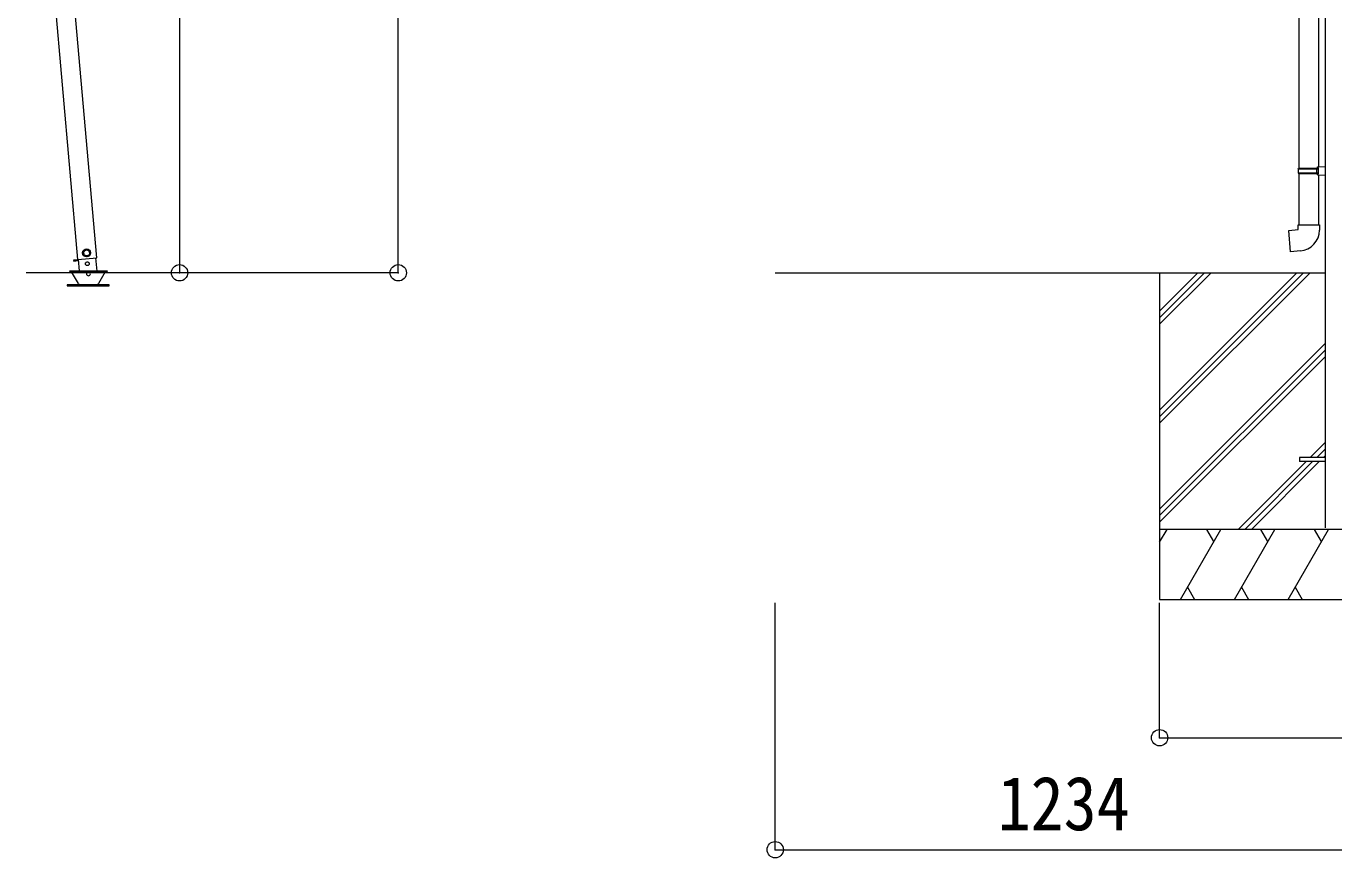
# Model space of a CAD drawing. Units: millimetres at full size; details may follow other scales. Extents: x -9783 to 9892, y -6828 to 6752.
# Drawn here: x -5003 to -2199, y -1971 to -189 of the extents above; entities that cross this region are included whole.
import ezdxf
from ezdxf.enums import TextEntityAlignment as Align

# ---------------------------------------------------------------- set-up
doc = ezdxf.new("R2010")
doc.units = ezdxf.units.MM
doc.header["$LTSCALE"] = 35
doc.header["$PDMODE"] = 32
doc.header["$PDSIZE"] = 35
for name, color, linetype, lineweight in [('0-0_0', 7, 'Continuous', 9), ('0-1_本体', 4, 'Continuous', 9), ('0-2_部品', 7, 'Continuous', 9), ('0-A_寸法', 4, 'Continuous', 9)]:
    doc.layers.add(name, color=color, linetype=linetype, lineweight=lineweight)
doc.styles.add('ＭＳ ゴシック', font='')
doc.styles.get('ＭＳ ゴシック').set_extended_font_data('MS Gothic')

msp = doc.modelspace()

# ---------------------------------------------------------------- linework, layer by layer
at = {"layer": '0-0_0'}
for p, q in [((-3396.66, -717.27), (-2217.66, -717.27)), ((-2572.46, -717.27), (-2572.46, -1417.27)), ((-2572.46, -1011.45), (-2278.28, -717.27)), ((-2572.46, -1025.59), (-2264.14, -717.27)), ((-2572.46, -1039.73), (-2249.99, -717.27)), ((-2572.46, -827.6), (-2462.13, -717.27)), ((-2572.46, -813.46), (-2476.27, -717.27)), ((-2572.46, -799.32), (-2490.41, -717.27)), ((-2572.46, -1223.58), (-2217.66, -868.78)), ((-2572.46, -1237.72), (-2217.66, -882.93)), ((-2572.46, -1251.87), (-2217.66, -897.07)), ((-2249.52, -1112.77), (-2217.66, -1080.92)), ((-2235.37, -1112.77), (-2217.66, -1095.06)), ((-2221.23, -1112.77), (-2217.66, -1109.2)), ((-2404.02, -1267.27), (-2258.52, -1121.77)), ((-2389.87, -1267.27), (-2244.37, -1121.77)), ((-2375.73, -1267.27), (-2230.23, -1121.77)), ((-1772.46, -1267.27), (-2572.46, -1267.27)), ((-2572.46, -1294.78), (-2556.58, -1267.27)), ((-2527.71, -1417.27), (-2441.11, -1267.27)), ((-2456.11, -1293.25), (-2471.11, -1267.27)), ((-2412.24, -1417.27), (-2325.64, -1267.27)), ((-2340.64, -1293.26), (-2355.64, -1267.27)), ((-2296.77, -1417.27), (-2210.17, -1267.27)), ((-2225.17, -1293.26), (-2240.17, -1267.27)), ((-2512.71, -1391.29), (-2497.71, -1417.27)), ((-2397.24, -1391.29), (-2382.24, -1417.27)), ((-2281.77, -1391.29), (-2266.77, -1417.27)), ((-2572.46, -1417.27), (-1772.46, -1417.27))]:
    msp.add_line(p, q, dxfattribs=at)
at = {"layer": '0-1_本体'}
msp.add_line((-2217.66, 1616.18), (-2217.66, -1263.82), dxfattribs=at)
at = {"layer": '0-2_部品'}
for p, q in [((-2273.66, 340.48), (-2273.66, -492.68)), ((-2231.66, 337.92), (-2231.66, -490.12)), ((-2275.66, -494.68), (-2274.66, -492.68)), ((-2275.66, -494.68), (-2231.66, -494.68)), ((-2275.66, -494.68), (-2275.66, -502.68)), ((-2275.66, -502.68), (-2231.66, -502.68)), ((-2275.66, -502.68), (-2274.66, -504.68)), ((-2274.66, -492.68), (-2231.66, -492.68)), ((-2274.66, -504.68), (-2231.66, -504.68)), ((-2273.66, -504.68), (-2273.66, -614.68)), ((-2236.13, -494.68), (-2236.56, -492.68)), ((-2233.66, -490.18), (-2217.66, -489.71)), ((-2233.66, -492.18), (-2233.66, -490.18)), ((-2233.66, -492.18), (-2231.66, -492.18)), ((-2217.66, -489.71), (-2217.66, -507.65)), ((-2233.66, -507.18), (-2233.66, -505.18)), ((-2233.66, -507.18), (-2217.66, -507.65)), ((-2231.66, -507.24), (-2231.66, -614.68)), ((-2275.66, -614.68), (-2229.66, -614.68)), ((-2275.66, -624.68), (-2275.66, -614.68)), ((-2229.66, -614.68), (-2229.66, -625.59))]:
    msp.add_line(p, q, dxfattribs=at)
at = {"layer": '0-2_部品', "color": 4}
for p, q in [((-2272.46, -1112.77), (-2272.46, -1121.77)), ((-2217.66, -1112.77), (-2272.46, -1112.77)), ((-2217.66, -1121.77), (-2272.46, -1121.77))]:
    msp.add_line(p, q, dxfattribs=at)
at = {"layer": '0-2_部品'}
for points in [[(-2236.13, -494.68), (-2236.13, -502.68), (-2236.56, -504.68)], [(-2233.66, -505.18), (-2231.66, -505.18), (-2231.66, -492.18)], [(-2270.74, -670.42), (-2291.57, -672.25), (-2295.58, -626.42), (-2275.66, -624.68)]]:
    msp.add_lwpolyline(points, dxfattribs=at)
msp.add_arc((-2274.66, -625.59), 45, 275, 0, dxfattribs=at)
at = {"layer": '0-A_寸法', "color": 6}
for p, q in [((-4204.87, -717.27), (-4204.87, 2095.73)), ((-4673.88, 1895.33), (-4673.88, -717.27)), ((-4673.88, -717.27), (-5002.71, -717.27)), ((-4204.87, -717.27), (-4673.88, -717.27)), ((-3396.66, -1953.64), (-3396.66, -1424.69)), ((-2572.46, -1713.66), (-2572.46, -1424.69)), ((-2572.46, -1713.66), (-1772.46, -1713.66)), ((-3396.66, -1953.64), (-2162.66, -1953.64))]:
    msp.add_line(p, q, dxfattribs=at)
at = {"layer": '0-A_寸法'}
for p, q in [((-4851.22, -685.31), (-4936.04, 280.82)), ((-4892.06, -688.9), (-4976.89, 277.24)), ((-4900.93, -689.97), (-4891.07, -689.1)), ((-4891.07, -689.1), (-4900.93, -689.96)), ((-4900.93, -689.97), (-4900.75, -691.96)), ((-4890.89, -691.1), (-4900.75, -691.96)), ((-4892.07, -688.89), (-4851.22, -685.32)), ((-4891.09, -688.81), (-4888.98, -712.97)), ((-4850.57, -713.64), (-4853.04, -685.48)), ((-4909.25, -713.32), (-4829.25, -713.32)), ((-4909.25, -714.32), (-4909.25, -713.32)), ((-4909.25, -714.32), (-4829.25, -714.32)), ((-4890.55, -740.32), (-4905.28, -714.82)), ((-4833.21, -714.82), (-4847.94, -740.32)), ((-4829.25, -713.32), (-4829.25, -714.32))]:
    msp.add_line(p, q, dxfattribs=at)
for points in [[(-4873.84, -667.04), (-4879.98, -671.35), (-4879.33, -678.82), (-4872.53, -681.99), (-4866.38, -677.69), (-4867.03, -670.21)], [(-4824.49, -745.32), (-4824.49, -743.32), (-4914.49, -743.32), (-4914.49, -745.32)]]:
    msp.add_lwpolyline(points, close=True, dxfattribs=at)
msp.add_lwpolyline([(-4900.93, -689.96), (-4900.75, -691.96), (-4890.89, -691.09)], dxfattribs=at)
for centre, radius in [((-4873.18, -674.52), 8.5), ((-4873.18, -674.52), 7.7), ((-4873.18, -674.52), 6.5), ((-4871.54, -697.74), 4)]:
    msp.add_circle(centre, radius, dxfattribs=at)
for centre, radius, start, end in [((-4906.14, -715.32), 1, 30, 90), ((-4869.24, -719.32), 4.25, 183.37229, 176.62771), ((-4832.35, -715.32), 1, 90, 150), ((-4885.36, -737.32), 6, 210, 270), ((-4853.13, -737.32), 6, 270, 330)]:
    msp.add_arc(centre, radius, start, end, dxfattribs=at)
at = {"layer": '0-A_寸法', "color": 6}
for p in [(-4673.88, -717.27), (-4204.87, -717.27), (-2572.46, -1713.66), (-3396.66, -1953.64)]:
    msp.add_point(p, dxfattribs=at)

# ---------------------------------------------------------------- texts
at = {"layer": '0-A_寸法', "color": 7, "style": 'ＭＳ ゴシック', "width": 0.9}
msp.add_text('1234', height=115.5, dxfattribs=at).set_placement((-2919.66, -1946.64), align=Align.BOTTOM_LEFT)

doc.saveas('drawing.dxf')
